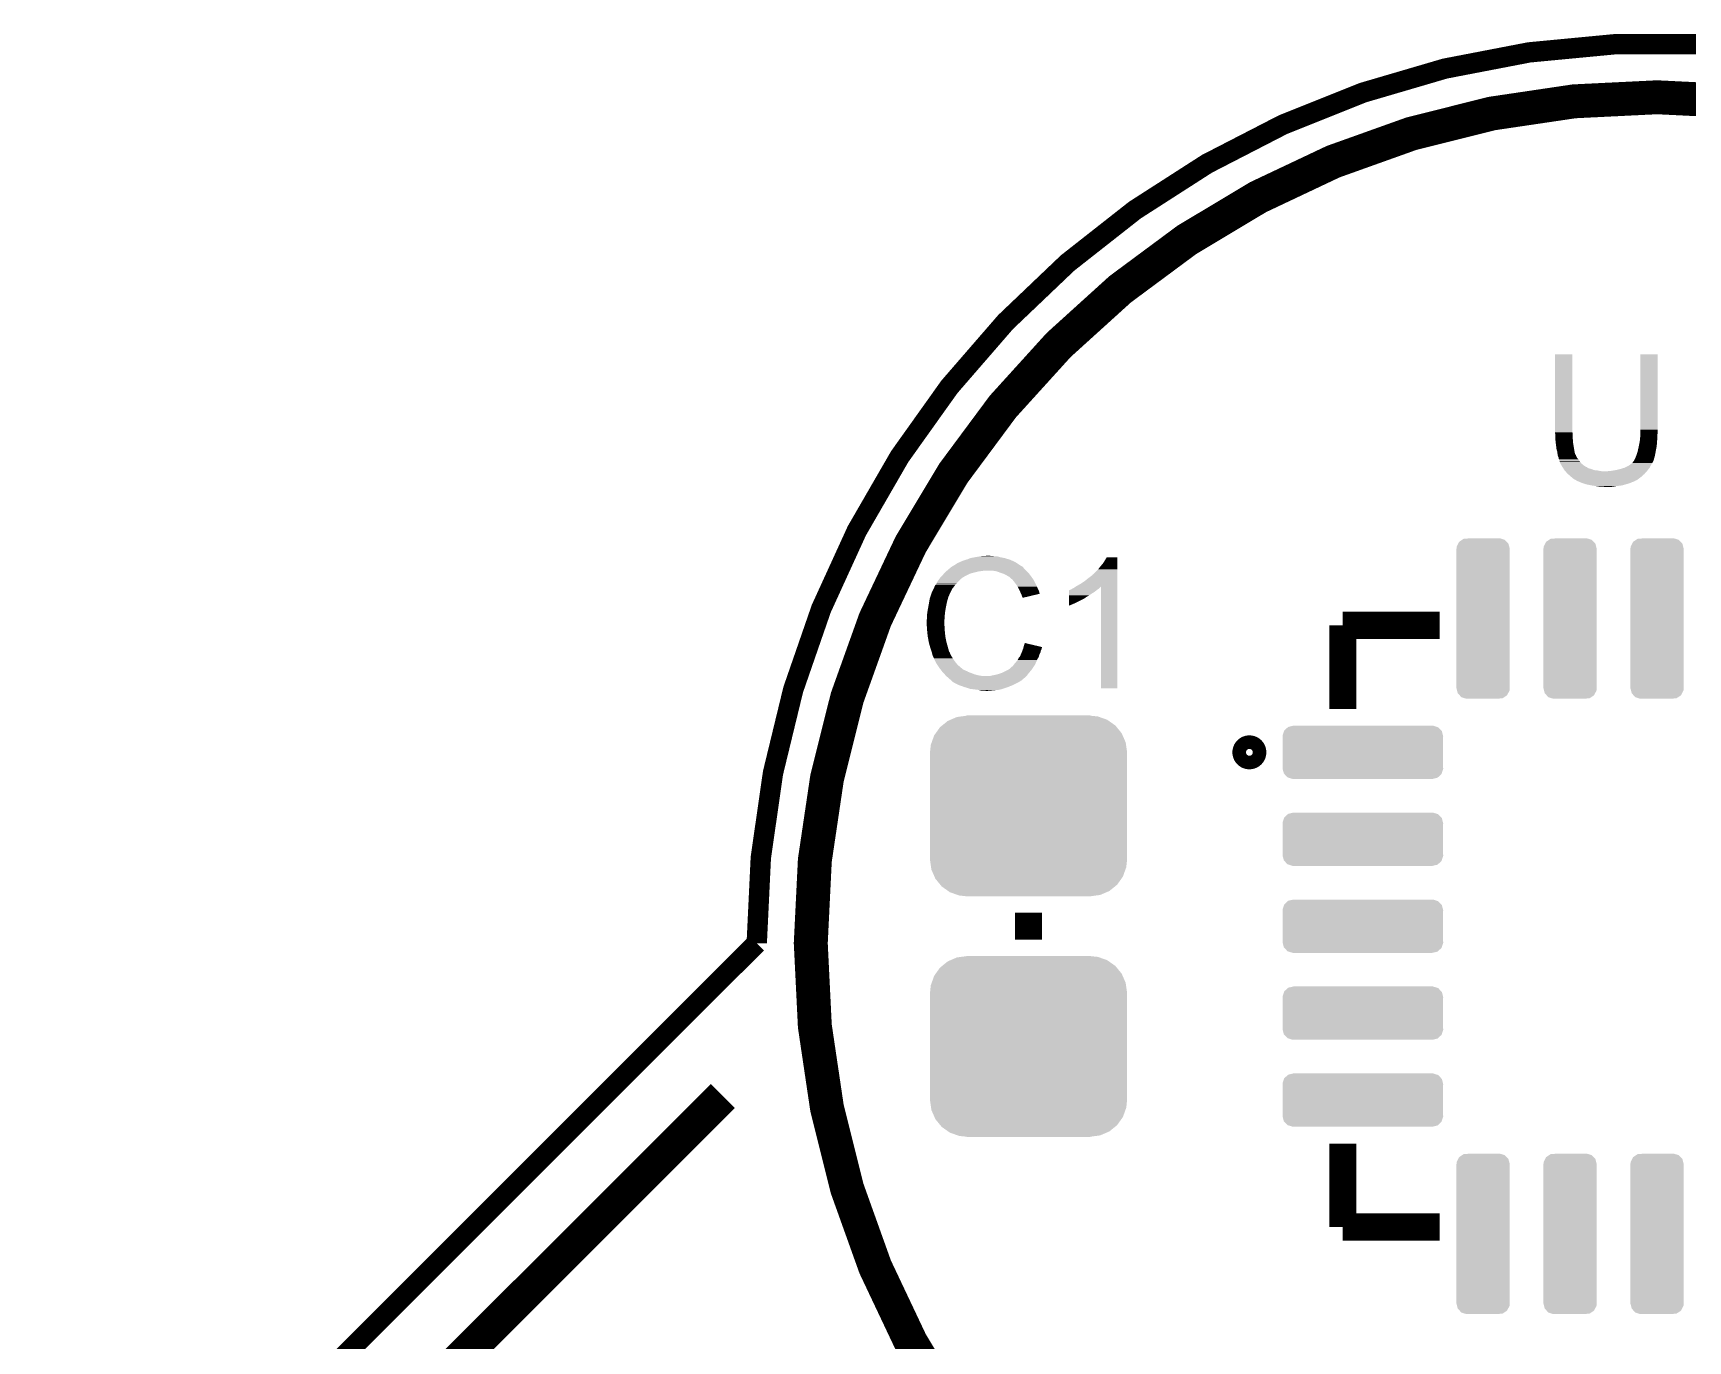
# Model space of a CAD drawing. Extents: x -1.4 to 24.2, y -3.9 to 53.4.
# Drawn here: x -0.71 to 11.66, y 43.63 to 53.42 of the extents above; entities that cross this region are included whole.
import ezdxf

# ---------------------------------------------------------------- set-up
doc = ezdxf.new("R2010")
doc.units = 0
doc.layers.get('0').update_dxf_attribs({"linetype": 'CONTINUOUS'})
for name, color, linetype in [('SPECTRAL_CLICK_V100_GKO', 9, 'CONTINUOUS'), ('SPECTRAL_CLICK_V100_GTO', 11, 'CONTINUOUS'), ('SPECTRAL_CLICK_V100_GTS', 8, 'CONTINUOUS')]:
    doc.layers.add(name, color=color, linetype=linetype)

# ---------------------------------------------------------------- blocks, each defined once
blk = doc.blocks.new('CUSTOM_65')
for points in [[(-0.645876, 0.602148), (-0.604434, 0.635724), (0.648922, 0.602148), (0.601098, 0.635724)], [(-0.604434, 0.635724), (-0.583128, 0.644948), (0.601098, 0.635724), (0.587958, 0.644948)], [(-0.583128, 0.644948), (-0.536078, 0.665316), (0.587958, 0.644948), (0.530324, 0.665316)], [(-0.536078, 0.665316), (-0.503594, 0.669768), (0.530324, 0.665316), (0.517726, 0.669768)], [(-0.503594, 0.669768), (-0.46228, 0.67543), (0.517726, 0.669768), (0.46228, 0.67543)], [(-0.46228, 0.67543), (-0.46228, 0.67691), (0.46228, 0.67543), (0.46228, 0.67691)], [(-0.72405, 0.476332), (-0.705438, 0.5281), (0.726088, 0.476332), (0.703344, 0.5281)], [(-0.705438, 0.5281), (-0.693772, 0.544528), (0.703344, 0.5281), (0.696126, 0.544528)], [(-0.693772, 0.544528), (-0.66231, 0.588832), (0.696126, 0.544528), (0.659832, 0.588832)], [(-0.66231, 0.588832), (-0.645876, 0.602148), (0.659832, 0.588832), (0.648922, 0.602148)], [(-0.7366, 0.40259), (-0.730638, 0.458004), (0.7366, 0.40259), (0.728702, 0.458004)], [(-0.7366, 0.40132), (-0.7366, 0.40259), (0.7366, 0.40132), (0.7366, 0.40259)], [(-0.7366, -0.40132), (-0.7366, 0.40132), (0.7366, -0.40132), (0.7366, 0.40132)], [(-0.730638, 0.458004), (-0.72405, 0.476332), (0.728702, 0.458004), (0.726088, 0.476332)], [(-0.7366, -0.40259), (-0.7366, -0.40132), (0.7366, -0.40259), (0.7366, -0.40132)], [(-0.7287, -0.458004), (-0.7366, -0.40259), (0.730638, -0.458004), (0.7366, -0.40259)], [(-0.726088, -0.476332), (-0.7287, -0.458004), (0.724048, -0.476332), (0.730638, -0.458004)], [(-0.703342, -0.5281), (-0.726088, -0.476332), (0.705438, -0.5281), (0.724048, -0.476332)], [(-0.696126, -0.544528), (-0.703342, -0.5281), (0.69377, -0.544528), (0.705438, -0.5281)], [(-0.65983, -0.588832), (-0.696126, -0.544528), (0.66231, -0.588832), (0.69377, -0.544528)], [(-0.648922, -0.602148), (-0.65983, -0.588832), (0.645874, -0.602148), (0.66231, -0.588832)], [(-0.601096, -0.635724), (-0.648922, -0.602148), (0.604434, -0.635724), (0.645874, -0.602148)], [(-0.587958, -0.644948), (-0.601096, -0.635724), (0.583126, -0.644948), (0.604434, -0.635724)], [(-0.530322, -0.665316), (-0.587958, -0.644948), (0.536078, -0.665316), (0.583126, -0.644948)], [(-0.517726, -0.669768), (-0.530322, -0.665316), (0.503592, -0.669768), (0.536078, -0.665316)], [(-0.46228, -0.67543), (-0.517726, -0.669768), (0.46228, -0.67543), (0.503592, -0.669768)], [(-0.46228, -0.67691), (-0.46228, -0.67543), (0.46228, -0.67691), (0.46228, -0.67543)]]:
    blk.add_solid(points)
blk = doc.blocks.new('CUSTOM_66')
for points in [[(-0.19939, 0.5207), (-0.19722, 0.5392), (0.19939, 0.5207), (0.194614, 0.5392)], [(-0.19939, 0.51943), (-0.19939, 0.5207), (0.19939, 0.51943), (0.19939, 0.5207)], [(-0.19939, -0.51943), (-0.19939, 0.51943), (0.19939, -0.51943), (0.19939, 0.51943)], [(-0.19722, 0.5392), (-0.186536, 0.55943), (0.194614, 0.5392), (0.189388, 0.55943)], [(-0.186536, 0.55943), (-0.178538, 0.574568), (0.189388, 0.55943), (0.175058, 0.574568)], [(-0.178538, 0.574568), (-0.157284, 0.588478), (0.175058, 0.574568), (0.16189, 0.588478)], [(-0.157284, 0.588478), (-0.145068, 0.596472), (0.16189, 0.588478), (0.13672, 0.596472)], [(-0.145068, 0.596472), (-0.10518, 0.59944), (0.13672, 0.596472), (0.127376, 0.59944)], [(0.10518, 0.59944), (0.123766, 0.600586), (0.127376, 0.59944), (0.123766, 0.600586)], [(-0.19939, -0.5207), (-0.19939, -0.51943), (0.19939, -0.5207), (0.19939, -0.51943)], [(-0.194614, -0.539194), (-0.19939, -0.5207), (0.197222, -0.539194), (0.19939, -0.5207)], [(-0.18939, -0.55943), (-0.194614, -0.539194), (0.186532, -0.55943), (0.197222, -0.539194)], [(-0.175064, -0.574564), (-0.18939, -0.55943), (0.17854, -0.574564), (0.186532, -0.55943)], [(-0.161894, -0.58848), (-0.175064, -0.574564), (0.157278, -0.58848), (0.17854, -0.574564)], [(-0.136728, -0.596472), (-0.161894, -0.58848), (0.14507, -0.596472), (0.157278, -0.58848)], [(-0.127384, -0.59944), (-0.136728, -0.596472), (0.10518, -0.59944), (0.14507, -0.596472)], [(-0.12377, -0.600588), (-0.127384, -0.59944), (-0.12377, -0.600588), (-0.10518, -0.59944)]]:
    blk.add_solid(points)
blk = doc.blocks.new('CUSTOM_67')
for points in [[(-0.60071, 0.11938), (-0.60051, 0.125032), (0.60071, 0.11938), (0.599252, 0.125032)], [(-0.60051, 0.125032), (-0.589424, 0.158112), (0.599252, 0.125032), (0.590708, 0.158112)], [(-0.589424, 0.158112), (-0.587798, 0.162962), (0.590708, 0.158112), (0.586118, 0.162962)], [(-0.587798, 0.162962), (-0.56141, 0.187164), (0.586118, 0.162962), (0.56321, 0.187164)], [(-0.56141, 0.187164), (-0.558316, 0.19), (0.56321, 0.187164), (0.554284, 0.19)], [(-0.558316, 0.19), (-0.519904, 0.199276), (0.554284, 0.19), (0.525084, 0.199276)], [(-0.519904, 0.199276), (-0.51943, 0.19939), (0.525084, 0.199276), (0.51943, 0.19939)], [(-0.59944, 0.105182), (-0.60071, 0.11938), (0.59944, 0.105182), (0.60071, 0.11938)], [(-0.59944, 0.10518), (-0.59944, 0.105182), (0.59944, 0.10518), (0.59944, 0.105182)], [(-0.59944, -0.10518), (-0.59944, 0.10518), (0.59944, -0.10518), (0.59944, 0.10518)], [(-0.60071, -0.11938), (-0.599442, -0.105182), (0.60071, -0.11938), (0.59944, -0.105182)], [(-0.59925, -0.125032), (-0.60071, -0.11938), (0.60051, -0.125032), (0.60071, -0.11938)], [(-0.599442, -0.105182), (-0.59944, -0.10518), (0.59944, -0.105182), (0.59944, -0.10518)], [(-0.590708, -0.158112), (-0.59925, -0.125032), (0.589422, -0.158112), (0.60051, -0.125032)], [(-0.586116, -0.162962), (-0.590708, -0.158112), (0.587798, -0.162962), (0.589422, -0.158112)], [(-0.56321, -0.187164), (-0.586116, -0.162962), (0.561408, -0.187164), (0.587798, -0.162962)], [(-0.554282, -0.19), (-0.56321, -0.187164), (0.558316, -0.19), (0.561408, -0.187164)], [(-0.525084, -0.199276), (-0.554282, -0.19), (0.519902, -0.199276), (0.558316, -0.19)], [(-0.51943, -0.19939), (-0.525084, -0.199276), (0.51943, -0.19939), (0.519902, -0.199276)]]:
    blk.add_solid(points)

msp = doc.modelspace()

# ---------------------------------------------------------------- linework, layer by layer
at = {"layer": 'SPECTRAL_CLICK_V100_GKO', "const_width": 0.1524}
msp.add_lwpolyline([(18.161, 46.60646, 1.0001887), (4.699, 46.609)], format="xyb", dxfattribs=at)
msp.add_lwpolyline([(-0.635, 41.275), (4.699, 46.609)], dxfattribs=at)
at = {"layer": 'SPECTRAL_CLICK_V100_GTO'}
for points, const_width in [([(5.10286, 46.609, 1), (17.75714, 46.609, 1)], 0.254), ([(8.3312, 48.03648, 1), (8.4328, 48.03648, 1)], 0.1524)]:
    msp.add_lwpolyline(points, format="xyb", close=True, dxfattribs=dict(at, const_width=const_width))
for points, const_width in [([(9.0805, 48.98644), (9.8044, 48.98644)], 0.2032), ([(9.0805, 48.3616), (9.0805, 48.98644)], 0.2032), ([(6.731, 46.6344), (6.731, 46.8376)], 0.2032), ([(-0.381, 40.64), (4.445, 45.466)], 0.254), ([(9.0805, 44.48556), (9.0805, 45.1104)], 0.2032), ([(9.0805, 44.48556), (9.8044, 44.48556)], 0.2032)]:
    msp.add_lwpolyline(points, dxfattribs=dict(at, const_width=const_width))
for points in [[(10.668, 50.429158), (10.66802, 51.013338), (10.79754, 50.429158), (10.79754, 51.013338)], [(10.66802, 51.013338), (10.668022, 51.01336), (10.79754, 51.013338), (10.668022, 51.01336)], [(11.30554, 50.44948), (11.30556, 51.013338), (11.43508, 50.44948), (11.43508, 51.013338)], [(11.30556, 51.013338), (11.305562, 51.01336), (11.43508, 51.013338), (11.305562, 51.01336)], [(10.668, 50.421538), (10.668, 50.429158), (10.799446, 50.421538), (10.79754, 50.429158)], [(10.668232, 50.418998), (10.668, 50.421538), (10.80008, 50.418998), (10.799446, 50.421538)], [(10.67054, 50.3936), (10.668232, 50.418998), (10.80008, 50.3936), (10.80008, 50.418998)], [(10.67054, 50.37836), (10.67054, 50.3936), (10.80008, 50.37836), (10.80008, 50.3936)], [(10.67054, 50.368202), (10.67054, 50.37836), (10.800928, 50.368202), (10.80008, 50.37836)], [(10.672798, 50.34788), (10.67054, 50.368202), (10.80262, 50.34788), (10.800928, 50.368202)], [(11.29538, 50.33518), (11.30046, 50.360578), (11.427968, 50.33518), (11.42966, 50.360578)], [(11.30046, 50.360578), (11.300968, 50.365662), (11.42966, 50.360578), (11.43, 50.365662)], [(11.300968, 50.365662), (11.30249, 50.380898), (11.43, 50.365662), (11.43254, 50.380898)], [(11.30249, 50.380898), (11.303, 50.38598), (11.43254, 50.380898), (11.43254, 50.38598)], [(11.303, 50.38598), (11.305328, 50.413918), (11.43254, 50.38598), (11.43254, 50.413918)], [(11.305328, 50.413918), (11.30554, 50.416458), (11.43254, 50.413918), (11.433048, 50.416458)], [(11.30554, 50.426618), (11.30554, 50.44948), (11.43508, 50.426618), (11.43508, 50.44948)], [(11.30554, 50.416458), (11.30554, 50.426618), (11.433048, 50.416458), (11.43508, 50.426618)], [(10.67308, 50.34534), (10.672798, 50.34788), (10.803044, 50.34534), (10.80262, 50.34788)], [(10.67816, 50.304702), (10.67308, 50.34534), (10.809818, 50.304702), (10.803044, 50.34534)], [(10.68324, 50.286922), (10.67816, 50.304702), (10.81278, 50.286922), (10.809818, 50.304702)], [(10.683242, 50.28692), (10.68324, 50.286922), (10.81278, 50.28692), (10.81278, 50.286922)], [(10.685056, 50.274218), (10.683242, 50.28692), (10.815322, 50.274218), (10.81278, 50.28692)], [(10.68578, 50.26914), (10.685056, 50.274218), (10.817356, 50.26914), (10.815322, 50.274218)], [(10.687052, 50.26152), (10.68578, 50.26914), (10.820404, 50.26152), (10.817356, 50.26914)], [(10.687476, 50.258976), (10.687052, 50.26152), (10.82294, 50.258976), (10.820404, 50.26152)], [(10.68832, 50.253902), (10.687476, 50.258976), (10.824634, 50.253902), (10.82294, 50.258976)], [(10.689338, 50.25136), (10.68832, 50.253902), (10.82548, 50.25136), (10.824634, 50.253902)], [(10.693398, 50.241202), (10.689338, 50.25136), (10.83056, 50.241202), (10.82548, 50.25136)], [(10.6934, 50.2412), (10.693398, 50.241202), (10.83056, 50.2412), (10.83056, 50.241202)], [(10.69594, 50.228502), (10.6934, 50.2412), (10.84072, 50.228502), (10.83056, 50.2412)], [(11.259822, 50.223422), (11.2649, 50.23104), (11.40496, 50.223422), (11.407138, 50.23104)], [(11.2649, 50.23104), (11.272012, 50.24882), (11.407138, 50.23104), (11.41222, 50.24882)], [(11.272012, 50.24882), (11.27506, 50.256438), (11.41222, 50.24882), (11.413742, 50.256438)], [(11.27506, 50.256438), (11.28014, 50.27168), (11.413742, 50.256438), (11.416792, 50.27168)], [(11.28014, 50.27168), (11.284494, 50.28692), (11.416792, 50.27168), (11.41984, 50.28692)], [(11.284494, 50.28692), (11.28522, 50.289458), (11.41984, 50.28692), (11.420314, 50.289458)], [(11.28522, 50.289458), (11.293686, 50.327558), (11.420314, 50.289458), (11.42746, 50.327558)], [(11.293686, 50.327558), (11.29538, 50.33518), (11.42746, 50.327558), (11.427968, 50.33518)], [(10.695942, 50.2285), (10.69594, 50.228502), (10.84072, 50.2285), (10.84072, 50.228502)], [(10.70102, 50.213262), (10.695942, 50.2285), (10.85088, 50.213262), (10.84072, 50.2285)], [(10.701022, 50.21326), (10.70102, 50.213262), (10.85088, 50.21326), (10.85088, 50.213262)], [(10.703558, 50.208184), (10.701022, 50.21326), (10.85511, 50.208184), (10.85088, 50.21326)], [(10.70356, 50.203104), (10.703558, 50.208184), (10.859344, 50.203104), (10.85511, 50.208184)], [(10.706528, 50.198018), (10.70356, 50.203104), (10.86358, 50.198018), (10.859344, 50.203104)], [(10.715416, 50.18278), (10.706528, 50.198018), (10.881362, 50.18278), (10.86358, 50.198018)], [(10.72134, 50.17262), (10.715416, 50.18278), (10.89762, 50.17262), (10.881362, 50.18278)], [(10.722958, 50.17008), (10.72134, 50.17262), (10.901684, 50.17008), (10.89762, 50.17262)], [(10.722962, 50.170074), (10.722958, 50.17008), (10.904226, 50.170074), (10.901684, 50.17008)], [(10.72619, 50.165), (10.722962, 50.170074), (10.909304, 50.165), (10.904226, 50.170074)], [(10.729424, 50.159918), (10.72619, 50.165), (10.922, 50.159918), (10.909304, 50.165)], [(10.732656, 50.15484), (10.729424, 50.159918), (10.93978, 50.15484), (10.922, 50.159918)], [(10.737506, 50.14722), (10.732656, 50.15484), (10.960102, 50.14722), (10.93978, 50.15484)], [(10.73912, 50.144682), (10.737506, 50.14722), (10.985482, 50.144682), (10.960102, 50.14722)], [(10.739122, 50.14468), (10.73912, 50.144682), (10.9855, 50.14468), (10.985482, 50.144682)], [(10.743638, 50.1396), (10.739122, 50.14468), (11.0109, 50.1396), (10.9855, 50.14468)], [(10.745896, 50.13706), (10.743638, 50.1396), (11.041378, 50.13706), (11.0109, 50.1396)], [(10.75944, 50.12182), (10.745896, 50.13706), (11.338276, 50.12182), (11.351824, 50.13706)], [(10.762344, 50.11928), (10.75944, 50.12182), (11.33602, 50.11928), (11.338276, 50.12182)], [(10.788466, 50.096422), (10.762344, 50.11928), (11.310622, 50.096422), (11.33602, 50.11928)], [(11.041378, 50.13706), (11.056622, 50.137062), (11.351824, 50.13706), (11.351826, 50.137062)], [(11.056622, 50.137062), (11.064244, 50.1396), (11.351826, 50.137062), (11.354082, 50.1396)], [(11.076942, 50.1396), (11.08964, 50.14214), (11.354082, 50.1396), (11.35634, 50.14214)], [(11.08964, 50.14214), (11.12012, 50.14722), (11.35634, 50.14214), (11.36029, 50.14722)], [(11.12012, 50.14722), (11.153138, 50.15484), (11.36029, 50.14722), (11.366216, 50.15484)], [(11.153138, 50.15484), (11.18616, 50.165), (11.366216, 50.15484), (11.374118, 50.165)], [(11.18616, 50.165), (11.216642, 50.180242), (11.374118, 50.165), (11.38174, 50.180242)], [(11.216642, 50.180242), (11.224256, 50.185318), (11.38174, 50.180242), (11.38428, 50.185318)], [(11.224256, 50.185318), (11.23188, 50.1904), (11.38428, 50.185318), (11.387666, 50.1904)], [(11.23188, 50.1904), (11.244576, 50.200558), (11.387666, 50.1904), (11.394438, 50.200558)], [(11.244576, 50.200558), (11.24458, 50.20056), (11.394438, 50.200558), (11.394438, 50.20056)], [(11.24458, 50.20056), (11.247122, 50.203104), (11.394438, 50.20056), (11.39571, 50.203104)], [(11.247122, 50.203104), (11.249662, 50.20818), (11.39571, 50.203104), (11.398248, 50.20818)], [(11.249662, 50.20818), (11.252196, 50.210716), (11.398248, 50.20818), (11.399518, 50.210716)], [(11.252196, 50.210716), (11.254736, 50.213258), (11.399518, 50.210716), (11.402056, 50.213258)], [(11.254736, 50.213258), (11.254742, 50.213264), (11.402056, 50.213258), (11.402056, 50.213264)], [(11.254742, 50.213264), (11.259822, 50.223422), (11.402056, 50.213264), (11.40496, 50.223422)], [(10.800078, 50.08626), (10.788466, 50.096422), (11.29707, 50.08626), (11.310622, 50.096422)], [(10.815318, 50.076102), (10.800078, 50.08626), (11.283524, 50.076102), (11.29707, 50.08626)], [(10.820402, 50.07356), (10.815318, 50.076102), (11.280136, 50.07356), (11.283524, 50.076102)], [(10.820414, 50.073554), (10.820402, 50.07356), (11.277594, 50.073554), (11.280136, 50.07356)], [(10.825476, 50.071022), (10.820414, 50.073554), (11.275056, 50.071022), (11.277594, 50.073554)], [(10.82548, 50.07102), (10.825476, 50.071022), (11.275054, 50.07102), (11.275056, 50.071022)], [(10.825484, 50.071016), (10.82548, 50.07102), (11.272514, 50.071016), (11.275054, 50.07102)], [(10.82802, 50.068482), (10.825484, 50.071016), (11.268712, 50.068482), (11.272514, 50.071016)], [(10.833952, 50.06594), (10.82802, 50.068482), (11.264898, 50.06594), (11.268712, 50.068482)], [(10.845808, 50.060858), (10.833952, 50.06594), (11.254738, 50.060858), (11.264898, 50.06594)], [(10.85173, 50.05832), (10.845808, 50.060858), (11.244578, 50.05832), (11.254738, 50.060858)], [(10.863582, 50.05324), (10.85173, 50.05832), (11.234418, 50.05324), (11.244578, 50.05832)], [(10.894066, 50.04308), (10.863582, 50.05324), (11.20394, 50.04308), (11.234418, 50.05324)], [(10.90168, 50.040542), (10.894066, 50.04308), (11.195056, 50.040542), (11.20394, 50.04308)], [(10.93978, 50.03292), (10.90168, 50.040542), (11.168378, 50.03292), (11.195056, 50.040542)], [(10.95629, 50.03038), (10.93978, 50.03292), (11.14806, 50.03038), (11.168378, 50.03292)], [(10.9728, 50.02784), (10.95629, 50.03038), (11.1252, 50.02784), (11.14806, 50.03038)], [(10.99058, 50.0253), (10.9728, 50.02784), (11.11377, 50.0253), (11.1252, 50.02784)], [(11.005818, 50.02276), (10.99058, 50.0253), (11.10234, 50.02276), (11.11377, 50.0253)], [(11.041378, 50.02022), (11.031218, 50.02276), (11.054082, 50.02022), (11.10234, 50.02276)], [(6.278882, 49.48174), (6.296662, 49.48936), (6.577586, 49.48174), (6.553202, 49.48936)], [(6.296662, 49.48936), (6.3373, 49.49698), (6.553202, 49.48936), (6.515098, 49.49698)], [(6.3373, 49.49698), (6.36778, 49.50206), (6.515098, 49.49698), (6.497324, 49.50206)], [(6.36778, 49.50206), (6.38302, 49.5046), (6.479542, 49.50206), (6.464302, 49.5046)], [(6.38302, 49.5046), (6.428738, 49.50714), (6.451602, 49.5046), (6.441442, 49.50714)], [(7.29996, 49.469038), (7.315198, 49.494418), (7.393938, 49.469038), (7.39394, 49.494418)], [(7.315198, 49.494418), (7.315212, 49.49444), (7.39394, 49.494418), (7.315212, 49.49444)], [(6.086532, 49.35982), (6.09346, 49.36744), (6.266182, 49.35982), (6.28269, 49.36744)], [(6.09346, 49.36744), (6.10108, 49.37506), (6.28269, 49.36744), (6.299198, 49.37506)], [(6.10108, 49.37506), (6.11632, 49.3903), (6.299198, 49.37506), (6.36016, 49.3903)], [(6.11632, 49.3903), (6.11886, 49.39284), (6.36016, 49.3903), (6.385562, 49.39284)], [(6.11886, 49.39284), (6.1214, 49.39538), (6.385562, 49.39284), (6.398258, 49.39538)], [(6.1214, 49.39538), (6.139408, 49.410618), (6.71322, 49.39538), (6.697982, 49.410618)], [(6.139408, 49.410618), (6.148416, 49.41824), (6.697982, 49.410618), (6.6929, 49.41824)], [(6.148416, 49.41824), (6.154422, 49.423322), (6.6929, 49.41824), (6.687818, 49.423322)], [(6.154422, 49.423322), (6.158646, 49.425858), (6.687818, 49.423322), (6.68528, 49.425858)], [(6.158646, 49.425858), (6.162876, 49.428398), (6.68528, 49.425858), (6.680204, 49.428398)], [(6.162876, 49.428398), (6.167102, 49.430934), (6.680204, 49.428398), (6.677666, 49.430934)], [(6.167102, 49.430934), (6.167112, 49.43094), (6.677666, 49.430934), (6.675124, 49.43094)], [(6.167112, 49.43094), (6.188268, 49.44364), (6.675124, 49.43094), (6.6548, 49.44364)], [(6.188268, 49.44364), (6.19252, 49.446192), (6.6548, 49.44364), (6.651228, 49.446192)], [(6.19252, 49.446192), (6.192534, 49.448726), (6.651228, 49.446192), (6.64768, 49.448726)], [(6.192534, 49.448726), (6.202682, 49.4538), (6.64768, 49.448726), (6.640574, 49.4538)], [(6.202682, 49.4538), (6.210294, 49.456338), (6.640574, 49.4538), (6.63702, 49.456338)], [(6.210294, 49.456338), (6.2103, 49.45634), (6.63702, 49.456338), (6.637018, 49.45634)], [(6.2103, 49.45634), (6.22046, 49.46142), (6.637018, 49.45634), (6.62686, 49.46142)], [(6.22046, 49.46142), (6.233158, 49.4665), (6.62686, 49.46142), (6.6167, 49.4665)], [(6.233158, 49.4665), (6.245858, 49.47158), (6.6167, 49.4665), (6.60527, 49.47158)], [(6.245858, 49.47158), (6.2611, 49.47666), (6.60527, 49.47158), (6.59384, 49.47666)], [(6.2611, 49.47666), (6.278882, 49.48174), (6.59384, 49.47666), (6.577586, 49.48174)], [(6.492238, 49.3903), (6.461758, 49.39538), (6.7183, 49.3903), (6.71322, 49.39538)], [(6.52018, 49.38014), (6.492238, 49.3903), (6.72846, 49.38014), (6.7183, 49.3903)], [(6.527806, 49.377598), (6.52018, 49.38014), (6.731002, 49.377598), (6.72846, 49.38014)], [(6.543038, 49.37252), (6.527806, 49.377598), (6.735066, 49.37252), (6.731002, 49.377598)], [(6.55828, 49.3649), (6.543038, 49.37252), (6.74116, 49.3649), (6.735066, 49.37252)], [(6.56336, 49.36236), (6.55828, 49.3649), (6.742976, 49.36236), (6.74116, 49.3649)], [(7.20852, 49.36237), (7.208542, 49.3649), (7.393936, 49.36237), (7.393936, 49.3649)], [(7.208542, 49.3649), (7.211066, 49.364906), (7.393936, 49.3649), (7.393936, 49.364906)], [(7.211066, 49.364906), (7.2517, 49.405542), (7.393936, 49.364906), (7.393938, 49.405542)], [(7.2517, 49.405542), (7.26694, 49.42586), (7.393938, 49.405542), (7.393938, 49.42586)], [(7.26694, 49.42586), (7.28472, 49.44618), (7.393938, 49.42586), (7.393938, 49.44618)], [(7.28472, 49.44618), (7.29996, 49.469038), (7.393938, 49.44618), (7.393938, 49.469038)], [(6.0071, 49.23028), (6.020246, 49.258218), (6.14553, 49.23028), (6.1595, 49.258218)], [(6.020246, 49.258218), (6.02742, 49.273464), (6.1595, 49.258218), (6.171358, 49.273464)], [(6.02742, 49.273464), (6.027426, 49.276006), (6.171358, 49.273464), (6.173334, 49.276006)], [(6.027426, 49.276006), (6.02996, 49.278544), (6.173334, 49.276006), (6.175308, 49.278544)], [(6.02996, 49.278544), (6.032504, 49.286162), (6.175308, 49.278544), (6.181234, 49.286162)], [(6.032504, 49.286162), (6.037582, 49.291244), (6.181234, 49.286162), (6.185186, 49.291244)], [(6.037582, 49.291244), (6.04266, 49.301398), (6.185186, 49.291244), (6.193084, 49.301398)], [(6.04266, 49.301398), (6.044182, 49.303938), (6.193084, 49.301398), (6.19506, 49.303938)], [(6.044182, 49.303938), (6.050278, 49.3141), (6.19506, 49.303938), (6.205222, 49.3141)], [(6.050278, 49.3141), (6.062724, 49.331878), (6.205222, 49.3141), (6.223, 49.331878)], [(6.062724, 49.331878), (6.06806, 49.3395), (6.223, 49.331878), (6.233158, 49.3395)], [(6.06806, 49.3395), (6.068062, 49.339502), (6.233158, 49.3395), (6.23316, 49.339502)], [(6.068062, 49.339502), (6.070366, 49.342038), (6.23316, 49.339502), (6.235698, 49.342038)], [(6.070366, 49.342038), (6.086532, 49.35982), (6.235698, 49.342038), (6.266182, 49.35982)], [(6.576062, 49.35474), (6.56336, 49.36236), (6.748418, 49.35474), (6.742976, 49.36236)], [(6.586216, 49.349662), (6.576062, 49.35474), (6.752046, 49.349662), (6.748418, 49.35474)], [(6.58876, 49.34712), (6.586216, 49.349662), (6.753862, 49.34712), (6.752046, 49.349662)], [(6.608764, 49.32934), (6.58876, 49.34712), (6.766562, 49.32934), (6.753862, 49.34712)], [(6.61162, 49.3268), (6.608764, 49.32934), (6.768014, 49.3268), (6.766562, 49.32934)], [(6.623812, 49.31156), (6.61162, 49.3268), (6.77672, 49.31156), (6.768014, 49.3268)], [(6.63194, 49.3014), (6.623812, 49.31156), (6.7818, 49.3014), (6.77672, 49.31156)], [(6.639052, 49.29124), (6.63194, 49.3014), (6.78688, 49.29124), (6.7818, 49.3014)], [(6.649718, 49.276), (6.639052, 49.29124), (6.793654, 49.276), (6.78688, 49.29124)], [(6.65353, 49.26838), (6.649718, 49.276), (6.79704, 49.26838), (6.793654, 49.276)], [(6.66242, 49.2506), (6.65353, 49.26838), (6.805932, 49.2506), (6.79704, 49.26838)], [(6.66355, 49.248058), (6.66242, 49.2506), (6.807202, 49.248058), (6.805932, 49.2506)], [(6.67258, 49.22774), (6.66355, 49.248058), (6.813276, 49.22774), (6.807202, 49.248058)], [(7.03328, 49.2379), (7.033282, 49.24806), (7.226298, 49.2379), (7.23849, 49.24806)], [(7.033282, 49.24806), (7.035806, 49.248066), (7.23849, 49.24806), (7.238498, 49.248066)], [(7.035806, 49.248066), (7.03834, 49.2506), (7.238498, 49.248066), (7.24154, 49.2506)], [(7.03834, 49.2506), (7.038344, 49.250602), (7.24154, 49.2506), (7.241542, 49.250602)], [(7.038344, 49.250602), (7.043422, 49.25314), (7.241542, 49.250602), (7.24535, 49.25314)], [(7.043422, 49.25314), (7.051044, 49.255682), (7.24535, 49.25314), (7.249162, 49.255682)], [(7.051044, 49.255682), (7.058662, 49.26076), (7.249162, 49.255682), (7.25678, 49.26076)], [(7.058662, 49.26076), (7.068822, 49.265842), (7.25678, 49.26076), (7.26186, 49.265842)], [(7.068822, 49.265842), (7.084006, 49.275964), (7.26186, 49.265842), (7.271982, 49.275964)], [(7.084006, 49.275964), (7.091678, 49.281078), (7.393934, 49.275964), (7.393934, 49.281078)], [(7.091678, 49.281078), (7.11962, 49.29632), (7.393934, 49.281078), (7.393934, 49.29632)], [(7.11962, 49.29632), (7.1501, 49.31664), (7.393934, 49.29632), (7.393936, 49.31664)], [(7.1501, 49.31664), (7.17804, 49.3395), (7.393936, 49.31664), (7.393936, 49.3395)], [(7.17804, 49.3395), (7.20852, 49.36237), (7.393936, 49.3395), (7.393936, 49.36237)], [(7.27202, 48.514022), (7.271982, 49.275964), (7.393918, 48.514022), (7.393934, 49.275964)], [(5.979, 49.1109), (5.98424, 49.13884), (6.11124, 49.1109), (6.11632, 49.13884)], [(5.98424, 49.13884), (5.98805, 49.1617), (6.11632, 49.13884), (6.1214, 49.1617)], [(5.98805, 49.1617), (5.991436, 49.182018), (6.1214, 49.1617), (6.126478, 49.182018)], [(5.991436, 49.182018), (5.991862, 49.184562), (6.126478, 49.182018), (6.12775, 49.184562)], [(5.991862, 49.184562), (5.992706, 49.187096), (6.12775, 49.184562), (6.129018, 49.187096)], [(5.992706, 49.187096), (5.994398, 49.192174), (6.129018, 49.187096), (6.12902, 49.192174)], [(5.994398, 49.192174), (5.995244, 49.194714), (6.12902, 49.192174), (6.131554, 49.194714)], [(5.995244, 49.194714), (5.996092, 49.197256), (6.131554, 49.194714), (6.13156, 49.197256)], [(5.996092, 49.197256), (6.006252, 49.22774), (6.13156, 49.197256), (6.14426, 49.22774)], [(6.006252, 49.22774), (6.0071, 49.23028), (6.14426, 49.22774), (6.14553, 49.23028)], [(6.675124, 49.222654), (6.67258, 49.22774), (6.814796, 49.222654), (6.813276, 49.22774)], [(6.67766, 49.21758), (6.675124, 49.222654), (6.793634, 49.21758), (6.814796, 49.222654)], [(6.68274, 49.202342), (6.67766, 49.21758), (6.730084, 49.202342), (6.793634, 49.21758)], [(6.685278, 49.197264), (6.68274, 49.202342), (6.708906, 49.197264), (6.730084, 49.202342)], [(6.687814, 49.194726), (6.685278, 49.197264), (6.69832, 49.194726), (6.708906, 49.197264)], [(6.68782, 49.192208), (6.687814, 49.194726), (6.68782, 49.192208), (6.69832, 49.194726)], [(7.03326, 49.14138), (7.033262, 49.15154), (7.05358, 49.14138), (7.07644, 49.15154)], [(7.03326, 49.13379), (7.03326, 49.14138), (7.03326, 49.13379), (7.05358, 49.14138)], [(7.033262, 49.15154), (7.03327, 49.1871), (7.07644, 49.15154), (7.147558, 49.1871)], [(7.03327, 49.194718), (7.033274, 49.20996), (7.157718, 49.194718), (7.183122, 49.20996)], [(7.03327, 49.19218), (7.03327, 49.194718), (7.15518, 49.19218), (7.157718, 49.194718)], [(7.03327, 49.1871), (7.03327, 49.19218), (7.147558, 49.1871), (7.15518, 49.19218)], [(7.033274, 49.20996), (7.033276, 49.2252), (7.183122, 49.20996), (7.20598, 49.2252)], [(7.033276, 49.2252), (7.03328, 49.2379), (7.20598, 49.2252), (7.226298, 49.2379)], [(5.969, 49.024542), (5.97154, 49.034702), (6.102168, 49.024542), (6.102894, 49.034702)], [(5.969, 49.009302), (5.969, 49.024542), (6.10108, 49.009302), (6.102168, 49.024542)], [(5.969, 49.0093), (5.969, 49.009302), (6.101082, 49.0093), (6.10108, 49.009302)], [(5.970144, 48.986438), (5.969, 49.0093), (6.101082, 48.986438), (6.101082, 49.0093)], [(5.97154, 49.06264), (5.97408, 49.080422), (6.104888, 49.06264), (6.10616, 49.080422)], [(5.97154, 49.034702), (5.97154, 49.06264), (6.102894, 49.034702), (6.104888, 49.06264)], [(5.97408, 49.080422), (5.97662, 49.0982), (6.10616, 49.080422), (6.109122, 49.0982)], [(5.97662, 49.0982), (5.979, 49.1109), (6.109122, 49.0982), (6.11124, 49.1109)], [(5.970526, 48.978816), (5.970144, 48.986438), (6.10362, 48.978816), (6.101082, 48.986438)], [(5.97154, 48.9585), (5.970526, 48.978816), (6.10362, 48.9585), (6.10362, 48.978816)], [(5.972304, 48.950878), (5.97154, 48.9585), (6.10362, 48.950878), (6.10362, 48.9585)], [(5.973826, 48.935642), (5.972304, 48.950878), (6.10616, 48.935642), (6.10362, 48.950878)], [(5.97662, 48.907698), (5.973826, 48.935642), (6.10831, 48.907698), (6.10616, 48.935642)], [(5.977518, 48.902618), (5.97662, 48.907698), (6.1087, 48.902618), (6.10831, 48.907698)], [(5.98424, 48.86452), (5.977518, 48.902618), (6.11632, 48.86452), (6.1087, 48.902618)], [(5.98932, 48.8442), (5.98424, 48.86452), (6.122126, 48.8442), (6.11632, 48.86452)], [(5.993676, 48.82896), (5.98932, 48.8442), (6.12648, 48.82896), (6.122126, 48.8442)], [(5.99948, 48.80864), (5.993676, 48.82896), (6.131902, 48.80864), (6.12648, 48.82896)], [(6.005408, 48.790858), (5.99948, 48.80864), (6.136644, 48.790858), (6.131902, 48.80864)], [(6.006256, 48.788316), (6.005408, 48.790858), (6.139182, 48.788316), (6.136644, 48.790858)], [(6.007948, 48.783238), (6.006256, 48.788316), (6.14172, 48.783238), (6.139182, 48.788316)], [(6.00964, 48.778158), (6.007948, 48.783238), (6.143414, 48.778158), (6.14172, 48.783238)], [(6.010276, 48.77562), (6.00964, 48.778158), (6.14426, 48.77562), (6.143414, 48.778158)], [(6.012182, 48.768), (6.010276, 48.77562), (6.148072, 48.768), (6.14426, 48.77562)], [(6.014722, 48.760382), (6.012182, 48.768), (6.15188, 48.760382), (6.148072, 48.768)], [(6.01726, 48.752762), (6.014722, 48.760382), (6.156644, 48.752762), (6.15188, 48.760382)], [(6.0198, 48.74768), (6.01726, 48.752762), (6.159818, 48.74768), (6.156644, 48.752762)], [(6.023386, 48.74006), (6.0198, 48.74768), (6.16458, 48.74006), (6.159818, 48.74768)], [(6.65734, 48.7426), (6.663432, 48.750218), (6.802846, 48.7426), (6.8072, 48.750218)], [(6.663432, 48.750218), (6.6675, 48.755302), (6.8072, 48.750218), (6.80865, 48.755302)], [(6.6675, 48.755302), (6.67294, 48.767998), (6.80865, 48.755302), (6.812278, 48.767998)], [(6.67294, 48.767998), (6.679472, 48.783238), (6.812278, 48.767998), (6.819898, 48.783238)], [(6.679472, 48.783238), (6.68274, 48.79086), (6.819898, 48.783238), (6.821422, 48.79086)], [(6.68274, 48.79086), (6.684644, 48.795938), (6.821422, 48.79086), (6.82244, 48.795938)], [(6.684644, 48.795938), (6.688452, 48.806098), (6.82244, 48.795938), (6.82752, 48.806098)], [(6.688452, 48.806098), (6.69036, 48.811182), (6.82752, 48.806098), (6.828788, 48.811182)], [(6.69036, 48.811182), (6.691628, 48.816258), (6.828788, 48.811182), (6.830058, 48.816258)], [(6.691628, 48.816258), (6.692898, 48.821336), (6.830058, 48.816258), (6.832598, 48.821336)], [(6.692898, 48.821336), (6.69353, 48.823862), (6.832598, 48.821336), (6.8326, 48.823862)], [(6.69353, 48.823862), (6.69544, 48.831498), (6.8326, 48.823862), (6.800168, 48.831498)], [(6.69544, 48.831498), (6.70308, 48.854356), (6.800168, 48.831498), (6.70308, 48.854356)], [(6.034144, 48.7172), (6.023386, 48.74006), (6.17982, 48.7172), (6.16458, 48.74006)], [(6.04012, 48.7045), (6.034144, 48.7172), (6.18998, 48.7045), (6.17982, 48.7172)], [(6.048588, 48.6918), (6.04012, 48.7045), (6.20014, 48.6918), (6.18998, 48.7045)], [(6.062132, 48.671482), (6.048588, 48.6918), (6.222998, 48.671482), (6.20014, 48.6918)], [(6.06552, 48.6664), (6.062132, 48.671482), (6.229352, 48.6664), (6.222998, 48.671482)], [(6.077244, 48.65116), (6.06552, 48.6664), (6.248406, 48.65116), (6.229352, 48.6664)], [(6.077246, 48.651158), (6.077244, 48.65116), (6.253484, 48.651158), (6.248406, 48.65116)], [(6.081152, 48.64608), (6.077246, 48.651158), (6.263642, 48.64608), (6.253484, 48.651158)], [(6.083108, 48.643538), (6.081152, 48.64608), (6.271264, 48.643538), (6.263642, 48.64608)], [(6.087014, 48.63846), (6.083108, 48.643538), (6.27888, 48.63846), (6.271264, 48.643538)], [(6.09092, 48.633382), (6.087014, 48.63846), (6.292422, 48.633382), (6.27888, 48.63846)], [(6.093462, 48.63084), (6.09092, 48.633382), (6.2992, 48.63084), (6.292422, 48.633382)], [(6.10362, 48.62068), (6.093462, 48.63084), (6.324596, 48.62068), (6.2992, 48.63084)], [(6.47954, 48.6156), (6.51002, 48.623222), (6.722742, 48.6156), (6.728458, 48.623222)], [(6.51002, 48.623222), (6.53796, 48.63338), (6.728458, 48.623222), (6.736078, 48.63338)], [(6.53796, 48.63338), (6.537962, 48.633382), (6.736078, 48.63338), (6.73608, 48.633382)], [(6.537962, 48.633382), (6.568438, 48.64862), (6.73608, 48.633382), (6.749414, 48.64862)], [(6.568438, 48.64862), (6.577324, 48.653698), (6.749414, 48.64862), (6.75386, 48.653698)], [(6.577324, 48.653698), (6.586218, 48.65878), (6.75386, 48.653698), (6.757246, 48.65878)], [(6.586218, 48.65878), (6.59892, 48.66894), (6.757246, 48.65878), (6.76402, 48.66894)], [(6.59892, 48.66894), (6.606544, 48.676562), (6.76402, 48.66894), (6.7691, 48.676562)], [(6.606544, 48.676562), (6.61162, 48.679104), (6.7691, 48.676562), (6.770794, 48.679104)], [(6.61162, 48.679104), (6.6167, 48.68672), (6.770794, 48.679104), (6.775872, 48.68672)], [(6.6167, 48.68672), (6.620508, 48.691798), (6.775872, 48.68672), (6.779258, 48.691798)], [(6.620508, 48.691798), (6.624322, 48.69688), (6.779258, 48.691798), (6.78148, 48.69688)], [(6.624322, 48.69688), (6.63194, 48.704502), (6.78148, 48.69688), (6.784816, 48.704502)], [(6.63194, 48.704502), (6.63956, 48.71466), (6.784816, 48.704502), (6.78926, 48.71466)], [(6.63956, 48.71466), (6.649722, 48.727362), (6.78926, 48.71466), (6.794818, 48.727362)], [(6.649722, 48.727362), (6.65226, 48.73244), (6.794818, 48.727362), (6.79704, 48.73244)], [(6.65226, 48.73244), (6.65734, 48.7426), (6.79704, 48.73244), (6.802846, 48.7426)], [(6.103622, 48.620678), (6.10362, 48.62068), (6.3246, 48.620678), (6.324596, 48.62068)], [(6.109716, 48.61306), (6.103622, 48.620678), (6.35254, 48.61306), (6.3246, 48.620678)], [(6.113778, 48.607982), (6.109716, 48.61306), (6.38301, 48.607982), (6.35254, 48.61306)], [(6.113782, 48.60798), (6.113778, 48.607982), (6.383022, 48.60798), (6.38301, 48.607982)], [(6.126478, 48.597822), (6.113782, 48.60798), (6.7056, 48.597822), (6.715758, 48.60798)], [(6.126482, 48.59782), (6.126478, 48.597822), (6.7056, 48.59782), (6.7056, 48.597822)], [(6.13664, 48.587662), (6.126482, 48.59782), (6.693986, 48.587662), (6.7056, 48.59782)], [(6.146798, 48.58004), (6.13664, 48.587662), (6.685274, 48.58004), (6.693986, 48.587662)], [(6.146814, 48.580026), (6.146798, 48.58004), (6.682734, 48.580026), (6.685274, 48.58004)], [(6.15188, 48.57496), (6.146814, 48.580026), (6.680192, 48.57496), (6.682734, 48.580026)], [(6.154424, 48.572416), (6.15188, 48.57496), (6.672578, 48.572416), (6.680192, 48.57496)], [(6.159498, 48.567342), (6.154424, 48.572416), (6.667502, 48.567342), (6.672578, 48.572416)], [(6.159504, 48.567338), (6.159498, 48.567342), (6.667498, 48.567338), (6.667502, 48.567342)], [(6.167114, 48.562264), (6.159504, 48.567338), (6.65904, 48.562264), (6.667498, 48.567338)], [(6.169638, 48.56226), (6.167114, 48.562264), (6.659032, 48.56226), (6.65904, 48.562264)], [(6.16966, 48.559734), (6.169638, 48.56226), (6.654822, 48.559734), (6.659032, 48.56226)], [(6.169688, 48.55972), (6.16966, 48.559734), (6.6548, 48.55972), (6.654822, 48.559734)], [(6.2103, 48.5394), (6.169688, 48.55972), (6.61416, 48.5394), (6.6548, 48.55972)], [(6.23189, 48.53178), (6.2103, 48.5394), (6.59384, 48.53178), (6.61416, 48.5394)], [(6.25348, 48.52416), (6.23189, 48.53178), (6.57606, 48.52416), (6.59384, 48.53178)], [(6.294118, 48.51146), (6.25348, 48.52416), (6.537958, 48.51146), (6.57606, 48.52416)], [(6.314438, 48.50892), (6.294118, 48.51146), (6.530338, 48.50892), (6.537958, 48.51146)], [(6.355078, 48.50384), (6.314438, 48.50892), (6.507478, 48.50384), (6.530338, 48.50892)], [(6.363968, 48.5013), (6.355078, 48.50384), (6.48208, 48.5013), (6.507478, 48.50384)], [(6.372856, 48.49876), (6.363968, 48.5013), (6.45414, 48.49876), (6.48208, 48.5013)], [(6.410958, 48.49622), (6.400798, 48.49876), (6.426202, 48.49622), (6.45414, 48.49876)], [(6.443982, 48.60798), (6.45414, 48.61052), (6.715758, 48.60798), (6.718298, 48.61052)], [(6.45414, 48.61052), (6.46684, 48.61306), (6.718298, 48.61052), (6.720838, 48.61306)], [(6.46684, 48.61306), (6.47954, 48.6156), (6.720838, 48.61306), (6.722742, 48.6156)], [(7.393918, 48.514), (7.27202, 48.514022), (7.393918, 48.514), (7.393918, 48.514022)]]:
    msp.add_solid(points, dxfattribs=at)

# ---------------------------------------------------------------- block references
at = {"layer": 'SPECTRAL_CLICK_V100_GTS'}
for name, p in [('CUSTOM_66', (10.12952, 49.03724)), ('CUSTOM_66', (10.77976, 49.03724)), ('CUSTOM_66', (11.43, 49.03724)), ('CUSTOM_65', (6.731, 47.63516)), ('CUSTOM_67', (9.23036, 48.03648)), ('CUSTOM_67', (9.23036, 47.38624)), ('CUSTOM_67', (9.23036, 46.736)), ('CUSTOM_65', (6.731, 45.83684)), ('CUSTOM_67', (9.23036, 46.08576)), ('CUSTOM_67', (9.23036, 45.43552)), ('CUSTOM_66', (10.12952, 44.43476)), ('CUSTOM_66', (10.77976, 44.43476)), ('CUSTOM_66', (11.43, 44.43476))]:
    msp.add_blockref(name, p, dxfattribs=at)

doc.saveas('drawing.dxf')
